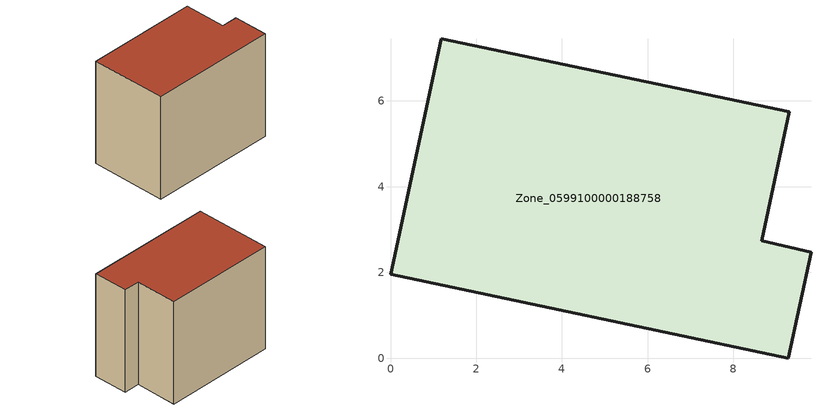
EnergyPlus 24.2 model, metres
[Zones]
Zone_0599100000188758
 floor ground (C_G): 0,1.96 1.18,7.45 9.3,5.75 8.66,2.74 9.81,2.47 9.28,0 z0
 wall outside (C_F): 1.18,7.45 0,1.96 9.28,0 9.81,2.47 8.66,2.74 9.3,5.75 1.18,7.45 z0:7.82
 roof outside (C_R): 0,1.96 9.28,0 9.81,2.47 8.66,2.74 9.3,5.75 1.18,7.45 z7.82
[BUILDING]
Pand.0599100000188758: North Axis=0; Terrain=City; Loads Convergence Tolerance Value=0.04; Temperature Convergence Tolerance Value=0.4; Solar Distribution=FullExterior; Maximum Number of Warmup Days=25; Minimum Number of Warmup Days=1
[Site:Location]
Rotterdam.The.Hague.AP_ZH_NLD Design_Conditions: Latitude=51.96; Longitude=4.45; Time Zone=1; Elevation=-4.5
[SITE:GROUNDTEMPERATURE:BUILDINGSURFACE]
18, 18, 18, 18, 18, 18, 18, 18, 18, 18, 18, 18
[MATERIAL] Thermal Absorptance=0.9; Solar Absorptance=0.7; Visible Absorptance=0.7
Name | Roughness | Thickness | Conductivity | Density | Specific Heat
G.TC.1975-1991 | MediumSmooth | 0.15 | 0.288461 | 540 | 1210
F.TC.1975-1991 | Rough | 0.3 | 0.230769 | 1920 | 840
R.TC.1975-1991 | MediumRough | 0.2 | 0.153846 | 1500 | 1000
[CONSTRUCTION]
C_G: G.TC.1975-1991
C_F: F.TC.1975-1991
C_R: R.TC.1975-1991
[ZONE]
Zone_0599100000188758: Type=1; Multiplier=1; Ceiling Height=Autocalculate; Volume=Autocalculate; Floor Area=autocalculate; Part of Total Floor Area=Yes
[ZONEINFILTRATION:DESIGNFLOWRATE]
Infil_Zone_0599100000188758: Zone or ZoneList or Space or SpaceList=Zone_0599100000188758; Schedule=AlwaysOn; Design Flow Rate Calculation Method=Flow/Area; Flow Rate per Floor Area=0.003; Constant Term Coefficient=1; Temperature Term Coefficient=0; Velocity Term Coefficient=0; Velocity Squared Term Coefficient=0
[HVACTEMPLATE:ZONE:IDEALLOADSAIRSYSTEM]
Zone_0599100000188758: Maximum Heating Supply Air Temperature=50; Minimum Cooling Supply Air Temperature=13; Maximum Heating Supply Air Humidity Ratio=0.0156; Minimum Cooling Supply Air Humidity Ratio=0.0077; Heating Limit=NoLimit; Cooling Limit=NoLimit; Dehumidification Control Type=ConstantSensibleHeatRatio; Cooling Sensible Heat Ratio=0.7; Dehumidification Setpoint=60; Humidification Control Type=None; Humidification Setpoint=30; Outdoor Air Method=None; Outdoor Air Flow Rate per Person=0.00944; Outdoor Air Flow Rate per Zone Floor Area=0; Outdoor Air Flow Rate per Zone=0; Demand Controlled Ventilation Type=None; Outdoor Air Economizer Type=NoEconomizer; Heat Recovery Type=None; Sensible Heat Recovery Effectiveness=0.7; Latent Heat Recovery Effectiveness=0.65
[ZONECONTROL:THERMOSTAT]
ThermostatControl_Zone_0599100000188758: Zone or ZoneList=Zone_0599100000188758; Control Type Schedule=DualSetpointControlType; Control 1=Thermostat_Zone_0599100000188758; Temperature Difference Between Cutout And Setpoint=0
[THERMOSTATSETPOINT:DUALSETPOINT]
Thermostat_Zone_0599100000188758: Heating Setpoint Temperature Schedule=HeatingSetpoint_Zone_0599100000188758; Cooling Setpoint Temperature Schedule=CoolingSetpoint_Zone_0599100000188758
[SCHEDULE:COMPACT]
HeatingSetpoint_Zone_0599100000188758: Through: 12/31, For: AllDays, Until: 24:00, 21
CoolingSetpoint_Zone_0599100000188758: Through: 12/31, For: AllDays, Until: 24:00, 24
DualSetpointControlType: Through: 12/31, For: AllDays, Until: 24:00, 4
AlwaysOn: Through: 12/31, For: AllDays, Until: 24:00, 1
